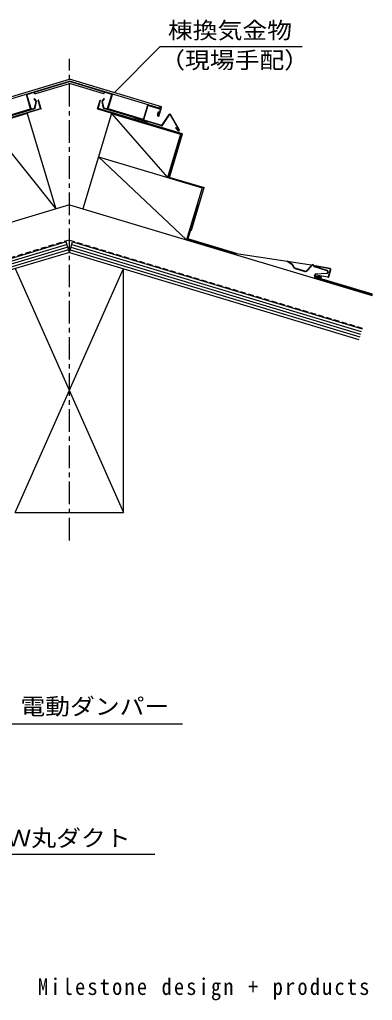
# Model space of a CAD drawing. Units: millimetres, scale not verified. Extents: x -947 to 764, y -596 to 489.
# Drawn here: x 373 to 764, y -596 to 489 of the extents above; entities that cross this region are included whole.
import ezdxf
from ezdxf.enums import TextEntityAlignment as Align

# ---------------------------------------------------------------- set-up
doc = ezdxf.new("R2010")
doc.units = ezdxf.units.MM
doc.header["$LTSCALE"] = 5
doc.linetypes.add('CHAIN1', pattern=[8, 5, -1, 1, -1])
doc.linetypes.add('DASHED1', pattern=[1.8, 1.2, -0.6])
doc.layers.add('3-1', color=7, linetype='Continuous')
doc.styles.add('ＭＳ ゴシック', font='')
doc.styles.add('ＭＳ 明朝', font='')
doc.styles.get('ＭＳ ゴシック').set_extended_font_data('MS Gothic')
doc.styles.get('ＭＳ 明朝').set_extended_font_data('MS Mincho')

msp = doc.modelspace()

# ---------------------------------------------------------------- linework, layer by layer
at = {"layer": '3-1'}
for p, q in [((478.162, 408.514), (529.24, 459.591)), ((529.24, 459.591), (686.384, 459.591)), ((326.498, 392.836), (428.458, 423.426)), ((530.418, 392.836), (428.458, 423.426)), ((328.988, 391.495), (428.458, 421.338)), ((381.285, 406.663), (428.458, 420.816)), ((390.241, 407.262), (428.458, 418.727)), ((527.928, 391.495), (428.458, 421.338)), ((475.631, 406.663), (428.458, 420.816)), ((466.675, 407.262), (428.458, 418.727)), ((385.548, 390.715), (380.806, 406.519)), ((386.027, 390.859), (381.285, 406.663)), ((389.417, 401.589), (389.801, 401.909)), ((391.7, 398.858), (389.417, 401.589)), ((390.241, 407.262), (389.666, 409.177)), ((392.083, 399.179), (389.801, 401.909)), ((464.833, 399.179), (467.115, 401.909)), ((465.216, 398.858), (467.499, 401.589)), ((466.675, 407.262), (467.25, 409.177)), ((467.499, 401.589), (467.115, 401.909)), ((470.889, 390.859), (475.631, 406.663)), ((471.368, 390.715), (476.11, 406.519)), ((397.102, 390.684), (301.54, 362.014)), ((325.828, 372.276), (390.002, 391.529)), ((325.971, 371.797), (390.145, 391.051)), ((346.277, 378.933), (385.548, 390.715)), ((390.002, 391.529), (391.7, 398.858)), ((390.489, 391.417), (392.187, 398.746)), ((460.25, 390.919), (463.023, 400.162)), ((553.896, 362.824), (460.25, 390.919)), ((466.427, 391.417), (464.729, 398.746)), ((466.914, 391.529), (465.216, 398.858)), ((530.945, 371.797), (466.771, 391.051)), ((531.088, 372.276), (466.914, 391.529)), ((510.639, 378.933), (471.368, 390.715)), ((510.639, 378.933), (515.38, 394.737)), ((511.118, 378.79), (515.859, 394.594)), ((527.832, 391.002), (515.859, 394.594)), ((517.631, 393.54), (517.775, 394.019)), ((527.688, 390.523), (517.631, 393.54)), ((527.545, 383.258), (530.275, 392.357)), ((527.928, 391.495), (528.359, 392.932)), ((528.024, 383.114), (530.753, 392.213)), ((530.275, 392.357), (528.359, 392.932)), ((381.848, 385.429), (338.746, 372.498)), ((381.848, 385.429), (413.458, 280.069)), ((475.068, 385.429), (443.458, 280.069)), ((475.068, 385.429), (537.325, 314.549)), ((501.136, 380.319), (501.252, 380.706)), ((501.381, 380.667), (501.136, 380.319)), ((515.505, 376.012), (501.137, 380.322)), ((503.4, 380.061), (503.158, 379.716)), ((526.108, 383.689), (527.257, 387.52)), ((526.587, 383.545), (527.736, 387.376)), ((527.257, 387.52), (527.736, 387.376)), ((531.088, 372.276), (538.919, 384.315)), ((531.508, 372.004), (539.338, 384.043)), ((540.188, 384.023), (549.862, 367.548)), ((550.293, 367.802), (540.619, 384.276)), ((338.746, 372.498), (413.458, 280.069)), ((505.471, 379.022), (504.437, 379.75)), ((505.42, 379.455), (505.177, 379.11)), ((507.439, 378.849), (507.196, 378.505)), ((509.458, 378.244), (509.215, 377.899)), ((511.529, 377.205), (510.494, 377.933)), ((511.477, 377.638), (511.235, 377.293)), ((513.497, 377.032), (513.254, 376.687)), ((515.516, 376.426), (515.273, 376.081)), ((515.505, 376.012), (515.62, 376.395)), ((546.501, 370.064), (546.115, 369.747)), ((546.115, 369.747), (548.659, 366.659)), ((546.501, 370.064), (549.045, 366.977)), ((552.316, 362.254), (538.135, 314.985)), ((539.808, 315.863), (553.896, 362.824)), ((552.316, 362.254), (552.651, 362.153)), ((460.7, 337.538), (558.397, 245.586)), ((539.118, 315.653), (539.31, 315.595)), ((541.082, 322.372), (539.171, 316.002)), ((539.458, 315.916), (539.171, 316.002)), ((541.082, 322.372), (540.747, 322.472)), ((563.753, 256.478), (577.841, 303.438)), ((428.458, 284.569), (281.757, 240.557)), ((428.458, 284.569), (763.873, 183.94)), ((570.803, 284.849), (559.308, 246.536)), ((562.795, 256.765), (571.186, 284.734)), ((570.803, 284.849), (571.186, 284.734)), ((565.027, 262.986), (563.116, 256.617)), ((565.027, 262.986), (564.691, 263.087)), ((562.795, 256.765), (559.806, 246.804)), ((563.063, 256.267), (563.255, 256.21)), ((563.403, 256.53), (563.116, 256.617)), ((425.01, 243.339), (288.798, 202.474)), ((425.872, 240.466), (289.66, 199.6)), ((428.458, 231.845), (425.01, 243.339)), ((428.458, 231.845), (431.906, 243.339)), ((431.044, 240.466), (751.947, 144.19)), ((431.906, 243.339), (752.809, 147.064)), ((559.308, 246.536), (613.558, 230.26)), ((613.653, 230.649), (559.806, 246.804)), ((426.734, 237.592), (290.522, 196.727)), ((427.596, 234.719), (291.384, 193.853)), ((428.458, 231.845), (292.246, 190.98)), ((428.458, 231.845), (749.361, 135.57)), ((429.32, 234.719), (750.223, 138.443)), ((430.182, 237.592), (751.085, 141.317)), ((613.653, 230.649), (699.11, 217.856)), ((669.904, 222.125), (669.688, 221.788)), ((675.382, 218.141), (669.688, 221.788)), ((675.598, 218.478), (669.904, 222.125)), ((677.379, 214.856), (675.928, 217.552)), ((676.28, 217.742), (677.731, 215.046)), ((699.11, 217.856), (700.983, 216.993)), ((368.458, 213.844), (488.458, -56.156)), ((368.458, -56.156), (488.458, 213.844)), ((488.458, -56.156), (488.458, 213.844)), ((678.565, 213.889), (689.435, 210.628)), ((689.55, 211.011), (678.68, 214.272)), ((696.374, 216.97), (691.175, 211.447)), ((691.466, 211.173), (696.708, 216.742)), ((700.104, 205.861), (700.433, 206.957)), ((714.232, 211.541), (700.144, 215.767)), ((714.347, 211.924), (700.259, 216.15)), ((700.369, 205.656), (700.501, 206.352)), ((700.816, 206.842), (700.487, 205.746)), ((700.762, 205.582), (700.894, 206.278)), ((717.452, 213.474), (700.86, 216.609)), ((717.527, 213.867), (700.983, 216.993)), ((714.86, 204.25), (701.595, 206.756)), ((701.669, 207.149), (714.934, 204.643)), ((701.756, 208.022), (713.864, 208.94)), ((713.895, 208.541), (701.787, 207.623)), ((714.835, 209.721), (714.97, 210.171)), ((715.218, 209.606), (715.353, 210.056)), ((715.62, 205.06), (717.916, 212.712)), ((716.003, 204.945), (718.299, 212.597)), ((701.11, 203.993), (764.209, 185.062)), ((764.324, 185.445), (701.225, 204.376)), ((701.307, 204.472), (707.68, 204.186)), ((707.698, 204.585), (701.325, 204.871)), ((707.698, 204.585), (707.68, 204.186)), ((368.458, -56.156), (488.458, -56.156)), ((360.131, -289.896), (553.952, -289.896))]:
    msp.add_line(p, q, dxfattribs=at)
at = {"layer": '3-1', "linetype": 'CHAIN1'}
msp.add_line((428.458, -86.833), (428.458, 445.89), dxfattribs=at)
at = {"layer": '3-1', "linetype": 'DASHED1'}
for q in [(287.621, 203.165), (753.097, 148.021)]:
    msp.add_line((428.458, 245.418), q, dxfattribs=at)
at = {"layer": '3-1'}
for points in [[(301.679, 362.421), (396.666, 390.919), (393.893, 400.162)], [(397.102, 390.684), (394.228, 400.262), (393.893, 400.162)], [(459.814, 390.684), (462.688, 400.262), (463.023, 400.162)], [(459.814, 390.684), (553.461, 362.589), (539.458, 315.916)], [(475.068, 385.429), (551.693, 362.44), (537.325, 314.549)], [(552.651, 362.153), (538.571, 315.22), (577.841, 303.438)], [(460.7, 337.538), (575.638, 303.055), (558.397, 245.586)], [(538.135, 314.985), (577.406, 303.203), (563.403, 256.53)], [(700.86, 216.609), (698.987, 217.472), (613.558, 230.26)], [(241.471, -352.589), (323.056, -434.174), (523.057, -434.174)]]:
    msp.add_lwpolyline(points, dxfattribs=at)
for centre, radius, start, end in [((381.285, 406.663), 0.5, 106.70005, 196.70005), ((475.631, 406.663), 0.5, 343.29995, 73.29995), ((385.548, 390.715), 0.5, 286.70005, 16.70005), ((390.002, 391.529), 0.5, 286.70005, 346.95517), ((391.7, 398.858), 0.5, 346.95517, 39.89864), ((465.216, 398.858), 0.5, 140.10136, 193.04483), ((466.914, 391.529), 0.5, 193.04483, 253.29995), ((471.368, 390.715), 0.5, 163.29995, 253.29995), ((515.859, 394.594), 0.5, 73.29995, 163.29995), ((527.832, 391.002), 0.5, 253.29995, 73.29995), ((530.275, 392.357), 0.5, 343.29995, 73.29995), ((527.066, 383.401), 1, 163.29995, 343.29995), ((527.066, 383.401), 0.5, 163.29995, 343.29995), ((539.757, 383.77), 1, 30.42104, 146.95995), ((539.757, 383.77), 0.5, 30.42104, 146.95995), ((510.639, 378.933), 0.5, 253.29995, 343.29995), ((531.088, 372.276), 0.5, 253.29995, 326.95995), ((549.431, 367.295), 1, 219.48587, 30.42104), ((549.431, 367.295), 0.5, 219.48587, 30.42104), ((539.233, 316.036), 0.4, 163.3, 253.3), ((539.425, 315.978), 0.4, 253.3, 343.3), ((563.178, 256.65), 0.4, 163.3, 253.3), ((563.37, 256.593), 0.4, 253.3, 343.3), ((674.519, 216.793), 1.6, 28.3, 57.35461), ((674.519, 216.793), 2, 28.3, 57.35461), ((694.917, 218.341), 2, 316.73495, 334.03618), ((695.252, 218.113), 2, 316.73495, 335.12762), ((698.064, 216.809), 1.5, 73.3, 154.03618), ((698.064, 216.809), 1.1, 73.3, 155.12762), ((698.064, 216.809), 1.1, 6.87819, 73.3), ((698.064, 216.809), 1.5, 6.87819, 73.3), ((679.14, 215.804), 2, 208.3, 253.3), ((679.14, 215.804), 1.6, 208.3, 253.3), ((690.01, 212.543), 2, 253.3, 316.73495), ((690.01, 212.543), 1.6, 253.3, 316.73495), ((700.546, 217.108), 1.4, 186.87819, 253.3), ((700.546, 217.108), 1, 186.87819, 253.3), ((701.87, 206.526), 1.5, 94.33752, 163.3), ((701.483, 206.167), 1, 79.3, 169.30002), ((701.87, 206.526), 1.1, 94.33752, 163.3), ((701.483, 206.167), 0.6, 79.3, 169.30002), ((713.781, 210.037), 1.1, 274.33752, 343.3), ((713.781, 210.037), 1.5, 274.33752, 343.3), ((713.916, 210.487), 1.1, 343.3, 73.3), ((713.916, 210.487), 1.5, 343.3, 73.3), ((717.341, 212.884), 0.6, 343.30002, 79.3), ((717.341, 212.884), 1, 343.30002, 79.3), ((701.541, 205.43), 1.5, 163.3, 253.3), ((701.352, 205.471), 1, 169.30002, 267.43011), ((701.541, 205.43), 1.1, 163.3, 253.3), ((701.352, 205.471), 0.6, 169.30002, 267.43011), ((715.045, 205.232), 1, 259.30002, 343.3), ((715.045, 205.232), 0.6, 259.30002, 343.3)]:
    msp.add_arc(centre, radius, start, end, dxfattribs=at)

# ---------------------------------------------------------------- texts
at = {"layer": '3-1', "style": 'ＭＳ ゴシック', "width": 1.1}
for s, p in [('棟換気金物', (537.67, 462.806)), ('（現場手配）', (529.122, 429.861)), ('電動ダンパー', (374.199, -285.207)), ('ＧＷ丸ダクト', (331.364, -430.851))]:
    msp.add_text(s, height=18.33, dxfattribs=at).set_placement(p, align=Align.BOTTOM_LEFT)
at = {"layer": '3-1', "insert": (393.737, -595.789), "char_height": 18.33, "attachment_point": 7, "style": 'ＭＳ 明朝'}
msp.add_mtext('\\T1.22;\\W0.9;Milestone\\~design\\~+\\~products', dxfattribs=at)

doc.saveas('drawing.dxf')
